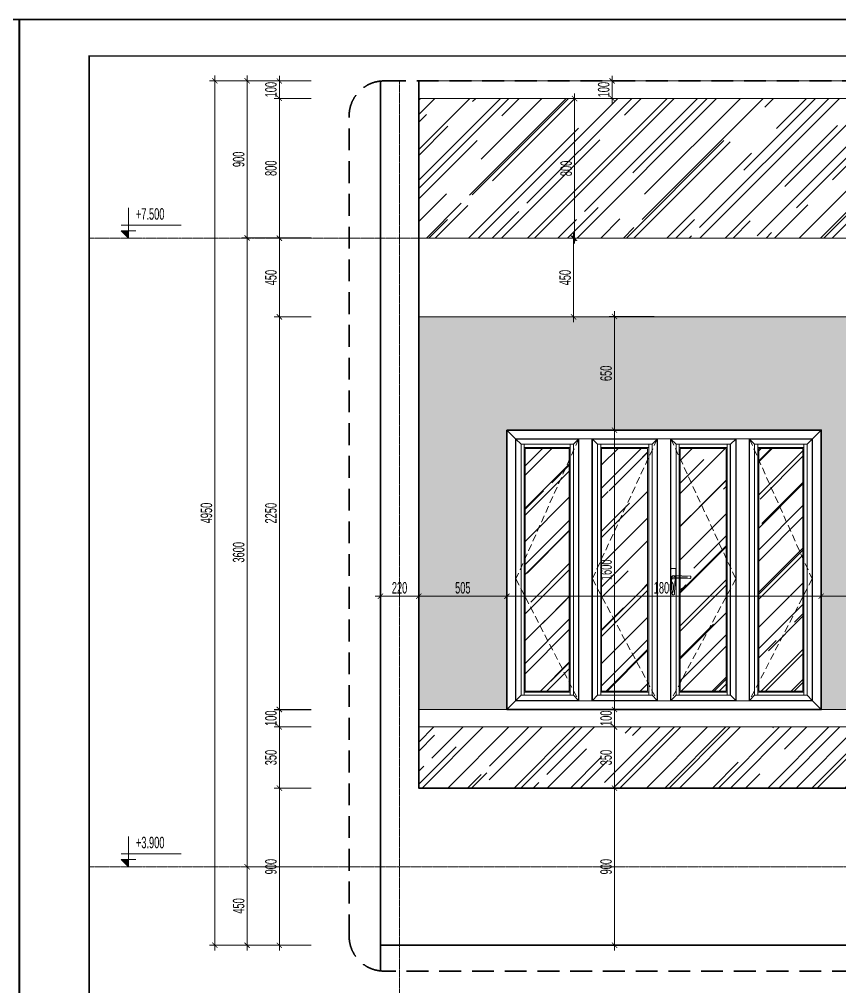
# Model space of a CAD drawing. Header units: millimetres. Extents: x 1336014 to 2939047, y -333549 to -60566.
# Drawn here: x 1381666 to 1386365, y -176510 to -170971 of the extents above; entities that cross this region are included whole.
import ezdxf
from ezdxf.enums import TextEntityAlignment as Align

# ---------------------------------------------------------------- set-up
doc = ezdxf.new("R2010")
doc.units = ezdxf.units.MM
doc.header["$MEASUREMENT"] = 0
for name, pattern in [('$1$HIDDEN', [0.375, 0.25, -0.125]), ('CENTER2', [1.125, 0.75, -0.125, 0.125, -0.125]), ('DASHED', [0.75, 0.5, -0.25])]:
    doc.linetypes.add(name, pattern=pattern)
for name, color, linetype, lineweight in [('01.Cut', 255, 'Continuous', 35), ('02.Thay', 145, 'Continuous', 15), ('03.Manh', 251, 'Continuous', 13), ('05.Text', 253, 'Continuous', 18), ('08.Dim', 156, 'Continuous', 15), ('10.truc', 250, 'CENTER2', 20), ('11.Khung bo', 32, 'Continuous', 50), ('12.Khung', 36, 'Continuous', 25), ('CA.thay 145', 145, 'Continuous', 18), ('DIM', 252, 'Continuous', 20)]:
    doc.layers.add(name, color=color, linetype=linetype, lineweight=lineweight)
doc.layers.add('text', color=7, linetype='Continuous')
doc.layers.add('Tpl_Bound', color=1, linetype='Continuous', plot=False)
doc.styles.add('TT5_Text Dim', font='hoatbif.shx', dxfattribs={"width": 0.6})
doc.dimstyles.new('TT5_Dim 1-30', dxfattribs={"dimscale": 30, "dimtxt": 2.2, "dimasz": 1, "dimexe": 1, "dimexo": 0, "dimgap": 0.5, "dimtad": 1, "dimdec": 0, "dimzin": 0, "dimdsep": 46, "dimtxsty": 'TT5_Text Dim', "dimblk": 'ARCHTICK', "dimcen": 0, "dimdle": 1, "dimclrd": 256, "dimclre": 256, "dimclrt": 1, "dimadec": 0, "dimazin": 0, "dimtfac": 0.015, "dimtdec": 0, "dimtix": 1, "dimtmove": 2, "dimatfit": 3, "dimfxl": 1, "dimtolj": 1, "dimtzin": 0, "dimlwd": -1, "dimlwe": -1, "dimarcsym": 1})
pattern_1 = [(45, (434558.44, -194518.63), (169.705627, 452.54834), [3000, -400, 1000, -200]), (45, (434675.82, -194259.83), (-329.51176, 46.66905), [600, -66, 1200, -150]), (45, (434508.94, -194327.71), (640.638744, 830.143361), [1600, -280, 800, -200])]
pattern_2 = [(45, (62139.74, 3114.91), (169.705627, 452.54834), [3000, -400, 1000, -200]), (45, (62257.12, 3373.72), (-329.51176, 46.66905), [600, -66, 1200, -150]), (45, (62090.24, 3305.83), (640.638744, 830.143361), [1600, -280, 800, -200])]

# ---------------------------------------------------------------- blocks, each defined once
blk = doc.blocks.new('100')
at = {"layer": '11.Khung bo', "const_width": 26.7}
blk.add_lwpolyline([(1860913, -945240), (1860913, -916940), (1896063, -916940), (1896063, -945240)], close=True, dxfattribs=at)
blk.add_lwpolyline([(1860913, -945240), (1860913, -916940), (1896063, -916940), (1896063, -945240)], close=True, dxfattribs=at)
blk.add_lwpolyline([(1860913, -945240), (1860913, -916940), (1896063, -916940), (1896063, -945240)], close=True, dxfattribs=at)
at = {"layer": '12.Khung'}
blk.add_lwpolyline([(1901579, -945940), (1901579, -916240), (1859580, -916240), (1859580, -945940)], close=True, dxfattribs=at)
blk.add_lwpolyline([(1901579, -945940), (1901579, -916240), (1859580, -916240), (1859580, -945940)], close=True, dxfattribs=at)
blk.add_lwpolyline([(1901579, -945940), (1901579, -916240), (1859580, -916240), (1859580, -945940)], close=True, dxfattribs=at)
blk = doc.blocks.new('Khóa cửa sổ hệ 55')
at = {"color": 252}
for p, q in [((-10, -50), (-6.7, -147.1)), ((10, -50), (6.7, -147.1)), ((70.9, -92.6), (65.1, -98.6)), ((70.9, -92.6), (67.8, -100.3)), ((-3.7, -150), (3.7, -150)), ((42.6, -120.9), (48.6, -115.1)), ((42.6, -120.9), (50.3, -117.8))]:
    blk.add_line(p, q, dxfattribs=at)
for p, q in [((0, -40), (97.1, -43.3)), ((100, -53.7), (100, -46.3)), ((0, -60), (97.1, -56.7))]:
    blk.add_line(p, q)
blk.add_lwpolyline([(-8.3, -100), (-10.5, -100, -0.414214), (-13.5, -97), (-13.5, -3, -0.414214), (-10.5, 0), (10.5, 0, -0.414214), (13.5, -3), (13.5, -97, -0.414214), (10.5, -100), (8.3, -100)], format="xyb")
for centre, radius, start, end in [((0, -50), 10, 356.1293, 183.8707), ((0, -50), 82.7, 301.0084, 328.9916), ((-3.7, -147), 3, 181.9354, 270), ((3.7, -147), 3, 270, 358.0646)]:
    blk.add_arc(centre, radius, start, end, dxfattribs=at)
for centre, radius, start, end in [((0, -50), 10, 86.1293, 273.8707), ((97, -46.3), 3, 0, 88.0646), ((97, -53.7), 3, 271.9354, 0)]:
    blk.add_arc(centre, radius, start, end)
blk = doc.blocks.new('e23423')
at = {"layer": '03.Manh', "ltscale": 0.1}
h = blk.add_hatch(dxfattribs=at)
h.set_pattern_fill('AR-RROOF', color=256, scale=200, angle=45)
h.set_pattern_definition(pattern_2)
h.paths.add_polyline_path([(957135, 20340.2), (957387.6, 20340.2), (957387.6, 18950.2), (957135, 18950.2)])
h = blk.add_hatch(dxfattribs=at)
h.set_pattern_fill('AR-RROOF', color=256, scale=200, angle=45)
h.set_pattern_definition(pattern_2)
h.paths.add_polyline_path([(957572.6, 20340.2), (957836, 20340.2), (957836, 18950.2), (957572.6, 18950.2)])
h = blk.add_hatch(dxfattribs=at)
h.set_pattern_fill('AR-RROOF', color=256, scale=200, angle=45)
h.set_pattern_definition([(45, (61995.23, 3114.91), (169.705627, 452.54834), [3000, -400, 1000, -200]), (45, (62112.6, 3373.72), (-329.51176, 46.66905), [600, -66, 1200, -150]), (45, (61945.73, 3305.83), (640.638744, 830.143361), [1600, -280, 800, -200])])
h.paths.add_polyline_path([(958022.7, 20340.2), (958286.1, 20340.2), (958286.1, 18950.2), (958022.7, 18950.2)])
h = blk.add_hatch(dxfattribs=at)
h.set_pattern_fill('AR-RROOF', color=256, scale=200, angle=45)
h.set_pattern_definition([(45, (61695.41, 3114.91), (169.705627, 452.54834), [3000, -400, 1000, -200]), (45, (61812.8, 3373.72), (-329.51176, 46.66905), [600, -66, 1200, -150]), (45, (61645.91, 3305.83), (640.638744, 830.143361), [1600, -280, 800, -200])])
h.paths.add_polyline_path([(958472.8, 20340.2), (958725.4, 20340.2), (958725.4, 18950.2), (958472.8, 18950.2)])
at = {"layer": '03.Manh'}
for p, q in [((957442.6, 18895.2), (957442.6, 20395.2)), ((957517.6, 18895.2), (957517.6, 20395.2)), ((957892.7, 18895.2), (957892.7, 20395.2)), ((957967.7, 18895.2), (957967.7, 20395.2)), ((958342.8, 18895.2), (958342.8, 20395.2)), ((958417.8, 18895.2), (958417.8, 20395.2)), ((957969.9, 19602.7), (958065.6, 19602.7))]:
    blk.add_line(p, q, dxfattribs=at)
for points in [[(957030, 20445.2), (958830.4, 20445.2), (958830.4, 18845.2), (957030, 18845.2)], [(957030, 20445.2), (957080, 20395.2), (957080, 18895.2), (957030, 18845.2)], [(957030, 20445.2), (958830.4, 20445.2), (958780.4, 20395.2), (957080, 20395.2)], [(958830.4, 20445.2), (958780.4, 20395.2), (958780.4, 18895.2), (958830.4, 18845.2)], [(957082.2, 20393), (957111.2, 20364), (957111.2, 18926.4), (957082.2, 18897.4)], [(957082.2, 20393), (957440.4, 20393), (957411.4, 20364), (957111.2, 20364)], [(957411.4, 20364), (957440.4, 20393), (957440.4, 18897.4), (957411.4, 18926.4)], [(957519.8, 20393), (957548.8, 20364), (957548.8, 18926.4), (957519.8, 18897.4)], [(957519.8, 20393), (957890.5, 20393), (957861.5, 20364), (957548.8, 20364)], [(957861.5, 20364), (957890.5, 20393), (957890.5, 18897.4), (957861.5, 18926.4)], [(957969.9, 20393), (957998.9, 20364), (957998.9, 18926.4), (957969.9, 18897.4)], [(957969.9, 20393), (958340.6, 20393), (958311.6, 20364), (957998.9, 20364)], [(958311.6, 20364), (958340.6, 20393), (958340.6, 18897.4), (958311.6, 18926.4)], [(958420, 20393), (958449, 20364), (958449, 18926.4), (958420, 18897.4)], [(958420, 20393), (958778.2, 20393), (958749.2, 20364), (958449, 20364)], [(958749.2, 18926.4), (958778.2, 18897.4), (958778.2, 20393), (958749.2, 20364)], [(957111.2, 20364), (957130, 20364), (957130, 18926.4), (957111.2, 18926.4)], [(957392.6, 20364), (957130, 20364), (957130, 20345.2), (957392.6, 20345.2)], [(957135, 20340.2), (957387.6, 20340.2), (957387.6, 18950.2), (957135, 18950.2)], [(957392.6, 18926.4), (957411.4, 18926.4), (957411.4, 20364), (957392.6, 20364)], [(957548.8, 20364), (957567.6, 20364), (957567.6, 18926.4), (957548.8, 18926.4)], [(957842.7, 20364), (957567.6, 20364), (957567.6, 20345.2), (957842.7, 20345.2)], [(957572.6, 20340.2), (957836, 20340.2), (957836, 18950.2), (957572.6, 18950.2)], [(957842.7, 18926.4), (957861.5, 18926.4), (957861.5, 20364), (957842.7, 20364)], [(957998.9, 20364), (958017.7, 20364), (958017.7, 18926.4), (957998.9, 18926.4)], [(958291.1, 20364), (958017.7, 20364), (958017.7, 20345.2), (958291.1, 20345.2)], [(958022.7, 20340.2), (958286.1, 20340.2), (958286.1, 18950.2), (958022.7, 18950.2)], [(958291.1, 18926.4), (958309.9, 18926.4), (958309.9, 20364), (958291.1, 20364)], [(958449, 20364), (958467.8, 20364), (958467.8, 18926.4), (958449, 18926.4)], [(958730.4, 20364), (958467.8, 20364), (958467.8, 20345.2), (958730.4, 20345.2)], [(958472.8, 20340.2), (958725.4, 20340.2), (958725.4, 18950.2), (958472.8, 18950.2)], [(958730.4, 18926.4), (958749.2, 18926.4), (958749.2, 20364), (958730.4, 20364)], [(957130, 18945.2), (957392.6, 18945.2), (957392.6, 18926.4), (957130, 18926.4)], [(957567.6, 18945.2), (957842.7, 18945.2), (957842.7, 18926.4), (957567.6, 18926.4)], [(958017.7, 18945.2), (958291.1, 18945.2), (958291.1, 18926.4), (958017.7, 18926.4)], [(958467.8, 18945.2), (958730.4, 18945.2), (958730.4, 18926.4), (958467.8, 18926.4)], [(958830.4, 18845.2), (957030, 18845.2), (957080, 18895.2), (958780.4, 18895.2)], [(957111.2, 18926.4), (957411.4, 18926.4), (957440.4, 18897.4), (957082.2, 18897.4)], [(957548.8, 18926.4), (957861.5, 18926.4), (957890.5, 18897.4), (957519.8, 18897.4)], [(957998.9, 18926.4), (958311.6, 18926.4), (958340.6, 18897.4), (957969.9, 18897.4)], [(958449, 18926.4), (958749.2, 18926.4), (958778.2, 18897.4), (958420, 18897.4)]]:
    blk.add_lwpolyline(points, close=True, dxfattribs=at)
at = {"layer": '03.Manh', "linetype": 'DASHED', "ltscale": 80}
for points in [[(957440.4, 20393), (957082.2, 19593.1), (957440.4, 18897.4)], [(957890.5, 20393), (957519.8, 19593.1), (957892.7, 18895.2)], [(957969.9, 20395.2), (958340.6, 19593.1), (957967.7, 18895.2)], [(958420, 20393), (958778.2, 19593.1), (958420, 18897.4)]]:
    blk.add_lwpolyline(points, dxfattribs=at)
at = {"layer": '03.Manh'}
blk.add_blockref('Khóa cửa sổ hệ 55', (957983.6, 19652.7), dxfattribs=at)
blk = doc.blocks.new('A$C4E7C6F34')
at = {"layer": 'DIM'}
blk.add_hatch(color=256, dxfattribs=at).paths.add_polyline_path([(-38, 0), (-38, 138), (-178, 138)])
for p, q in [((-38, 576), (-38, 0)), ((964, 248), (-178, 248)), ((-178, 138), (101, 138)), ((-178, 138), (-38, 0)), ((-178, 0), (101, 0))]:
    blk.add_line(p, q, dxfattribs=at)
at = {"layer": 'text', "style": 'TT5_Text Dim', "flags": 8}
blk.add_attdef('%%P0.000', text='', height=220, dxfattribs=at).set_placement((102, 461), align=Align.MIDDLE_LEFT)
blk = doc.blocks.new('_ARCHTICK')
at = {"const_width": 0.15}
blk.add_lwpolyline([(-0.5, -0.5), (0.5, 0.5)], dxfattribs=at)
blk = doc.blocks.new('*D87')
at = {"layer": '08.Dim', "transparency": 16777216}
for p, q in [((1383337.6, -171323.7), (1383125.3, -171323.7)), ((1383155.3, -171323.7), (1383155.3, -171293.7)), ((1383155.3, -171323.7), (1383155.3, -171423.7)), ((1383337.6, -171423.7), (1383125.3, -171423.7)), ((1383155.3, -171423.7), (1383155.3, -171453.7))]:
    blk.add_line(p, q, dxfattribs=at)
at = {"layer": 'Defpoints', "color": 0, "transparency": 16777216}
for p in [(1383337.6, -171323.7), (1383155.3, -171423.7), (1383337.6, -171423.7)]:
    blk.add_point(p, dxfattribs=at)
at = {"layer": '08.Dim', "transparency": 16777216, "xscale": 30, "yscale": 30, "zscale": 30}
for p, rotation in [((1383155.3, -171323.7), 270), ((1383155.3, -171423.7), 90)]:
    blk.add_blockref('_ARCHTICK', p, dxfattribs=dict(at, rotation=rotation))
at = {"layer": '08.Dim', "color": 1, "transparency": 16777216, "insert": (1383107.3, -171373.7), "char_height": 66, "attachment_point": 5, "rotation": 90, "style": 'TT5_Text Dim'}
blk.add_mtext('\\A1;100', dxfattribs=at)
blk = doc.blocks.new('*D88')
at = {"layer": '08.Dim', "transparency": 16777216}
for p, q in [((1383337.6, -171423.7), (1383125.3, -171423.7)), ((1383155.3, -171393.7), (1383155.3, -172253.7)), ((1383337.6, -172223.7), (1383125.3, -172223.7))]:
    blk.add_line(p, q, dxfattribs=at)
at = {"layer": 'Defpoints', "color": 0, "transparency": 16777216}
for p in [(1383337.6, -171423.7), (1383155.3, -172223.7), (1383337.6, -172223.7)]:
    blk.add_point(p, dxfattribs=at)
at = {"layer": '08.Dim', "transparency": 16777216, "xscale": 30, "yscale": 30, "zscale": 30}
for p, rotation in [((1383155.3, -171423.7), 90), ((1383155.3, -172223.7), 270)]:
    blk.add_blockref('_ARCHTICK', p, dxfattribs=dict(at, rotation=rotation))
at = {"layer": '08.Dim', "color": 1, "transparency": 16777216, "insert": (1383107.3, -171823.7), "char_height": 66, "attachment_point": 5, "rotation": 90, "style": 'TT5_Text Dim'}
blk.add_mtext('\\A1;800', dxfattribs=at)
blk = doc.blocks.new('*D89')
at = {"layer": '08.Dim', "transparency": 16777216}
for p, q in [((1383155.3, -172194.7), (1383155.3, -172704.9)), ((1383337.6, -172224.7), (1383125.3, -172224.7)), ((1383337.6, -172674.9), (1383125.3, -172674.9))]:
    blk.add_line(p, q, dxfattribs=at)
at = {"layer": 'Defpoints', "color": 0, "transparency": 16777216}
for p in [(1383337.6, -172224.7), (1383155.3, -172674.9), (1383337.6, -172674.9)]:
    blk.add_point(p, dxfattribs=at)
at = {"layer": '08.Dim', "transparency": 16777216, "xscale": 30, "yscale": 30, "zscale": 30}
for p, rotation in [((1383155.3, -172224.7), 90), ((1383155.3, -172674.9), 270)]:
    blk.add_blockref('_ARCHTICK', p, dxfattribs=dict(at, rotation=rotation))
at = {"layer": '08.Dim', "color": 1, "transparency": 16777216, "insert": (1383107.3, -172449.8), "char_height": 66, "attachment_point": 5, "rotation": 90, "style": 'TT5_Text Dim'}
blk.add_mtext('\\A1;450', dxfattribs=at)
blk = doc.blocks.new('*D90')
at = {"layer": '08.Dim', "transparency": 16777216}
for p, q in [((1383155.3, -172643.9), (1383155.3, -174954.1)), ((1383337.6, -172673.9), (1383125.3, -172673.9)), ((1383337.6, -174924.1), (1383125.3, -174924.1))]:
    blk.add_line(p, q, dxfattribs=at)
at = {"layer": 'Defpoints', "color": 0, "transparency": 16777216}
for p in [(1383337.6, -172673.9), (1383155.3, -174924.1), (1383337.6, -174924.1)]:
    blk.add_point(p, dxfattribs=at)
at = {"layer": '08.Dim', "transparency": 16777216, "xscale": 30, "yscale": 30, "zscale": 30}
for p, rotation in [((1383155.3, -172673.9), 90), ((1383155.3, -174924.1), 270)]:
    blk.add_blockref('_ARCHTICK', p, dxfattribs=dict(at, rotation=rotation))
at = {"layer": '08.Dim', "color": 1, "transparency": 16777216, "insert": (1383107.3, -173799), "char_height": 66, "attachment_point": 5, "rotation": 90, "style": 'TT5_Text Dim'}
blk.add_mtext('\\A1;2250', dxfattribs=at)
blk = doc.blocks.new('*D91')
at = {"layer": '08.Dim', "transparency": 16777216}
for p, q in [((1383337.6, -174923.1), (1383125.3, -174923.1)), ((1383155.3, -174923.1), (1383155.3, -174893.1)), ((1383155.3, -174923.1), (1383155.3, -175023.1)), ((1383337.6, -175023.1), (1383125.3, -175023.1)), ((1383155.3, -175023.1), (1383155.3, -175053.1))]:
    blk.add_line(p, q, dxfattribs=at)
at = {"layer": 'Defpoints', "color": 0, "transparency": 16777216}
for p in [(1383337.6, -174923.1), (1383155.3, -175023.1), (1383337.6, -175023.1)]:
    blk.add_point(p, dxfattribs=at)
at = {"layer": '08.Dim', "transparency": 16777216, "xscale": 30, "yscale": 30, "zscale": 30}
for p, rotation in [((1383155.3, -174923.1), 270), ((1383155.3, -175023.1), 90)]:
    blk.add_blockref('_ARCHTICK', p, dxfattribs=dict(at, rotation=rotation))
at = {"layer": '08.Dim', "color": 1, "transparency": 16777216, "insert": (1383107.3, -174973.1), "char_height": 66, "attachment_point": 5, "rotation": 90, "style": 'TT5_Text Dim'}
blk.add_mtext('\\A1;100', dxfattribs=at)
blk = doc.blocks.new('*D92')
at = {"layer": '08.Dim', "transparency": 16777216}
for p, q in [((1383337.6, -175023.1), (1383125.3, -175023.1)), ((1383155.3, -174993.1), (1383155.3, -175403)), ((1383337.6, -175373), (1383125.3, -175373))]:
    blk.add_line(p, q, dxfattribs=at)
at = {"layer": 'Defpoints', "color": 0, "transparency": 16777216}
for p in [(1383337.6, -175023.1), (1383155.3, -175373), (1383337.6, -175373)]:
    blk.add_point(p, dxfattribs=at)
at = {"layer": '08.Dim', "transparency": 16777216, "xscale": 30, "yscale": 30, "zscale": 30}
for p, rotation in [((1383155.3, -175023.1), 90), ((1383155.3, -175373), 270)]:
    blk.add_blockref('_ARCHTICK', p, dxfattribs=dict(at, rotation=rotation))
at = {"layer": '08.Dim', "color": 1, "transparency": 16777216, "insert": (1383107.3, -175198.1), "char_height": 66, "attachment_point": 5, "rotation": 90, "style": 'TT5_Text Dim'}
blk.add_mtext('\\A1;350', dxfattribs=at)
blk = doc.blocks.new('*D93')
at = {"layer": '08.Dim', "transparency": 16777216}
for p, q in [((1383155.3, -175343), (1383155.3, -176303.1)), ((1383337.6, -175373), (1383125.3, -175373)), ((1383337.6, -176273.1), (1383125.3, -176273.1))]:
    blk.add_line(p, q, dxfattribs=at)
at = {"layer": 'Defpoints', "color": 0, "transparency": 16777216}
for p in [(1383337.6, -175373), (1383155.3, -176273.1), (1383337.6, -176273.1)]:
    blk.add_point(p, dxfattribs=at)
at = {"layer": '08.Dim', "transparency": 16777216, "xscale": 30, "yscale": 30, "zscale": 30}
for p, rotation in [((1383155.3, -175373), 90), ((1383155.3, -176273.1), 270)]:
    blk.add_blockref('_ARCHTICK', p, dxfattribs=dict(at, rotation=rotation))
at = {"layer": '08.Dim', "color": 1, "transparency": 16777216, "insert": (1383107.3, -175823.1), "char_height": 66, "attachment_point": 5, "rotation": 90, "style": 'TT5_Text Dim'}
blk.add_mtext('\\A1;900', dxfattribs=at)
blk = doc.blocks.new('*D94')
at = {"layer": '08.Dim', "transparency": 16777216}
for p, q in [((1382970.5, -172192.7), (1382970.5, -175853.1)), ((1383337.6, -172222.7), (1382940.5, -172222.7)), ((1383337.6, -175823.1), (1382940.5, -175823.1))]:
    blk.add_line(p, q, dxfattribs=at)
at = {"layer": 'Defpoints', "color": 0, "transparency": 16777216}
for p in [(1383337.6, -172222.7), (1382970.5, -175823.1), (1383337.6, -175823.1)]:
    blk.add_point(p, dxfattribs=at)
at = {"layer": '08.Dim', "transparency": 16777216, "xscale": 30, "yscale": 30, "zscale": 30}
for p, rotation in [((1382970.5, -172222.7), 90), ((1382970.5, -175823.1), 270)]:
    blk.add_blockref('_ARCHTICK', p, dxfattribs=dict(at, rotation=rotation))
at = {"layer": '08.Dim', "color": 1, "transparency": 16777216, "insert": (1382922.5, -174022.9), "char_height": 66, "attachment_point": 5, "rotation": 90, "style": 'TT5_Text Dim'}
blk.add_mtext('\\A1;3600', dxfattribs=at)
blk = doc.blocks.new('*D95')
at = {"layer": '08.Dim', "transparency": 16777216}
for p, q in [((1383337.6, -171322.7), (1382755.7, -171322.7)), ((1382785.7, -171292.7), (1382785.7, -176303.1)), ((1383337.6, -176273.1), (1382755.7, -176273.1))]:
    blk.add_line(p, q, dxfattribs=at)
at = {"layer": 'Defpoints', "color": 0, "transparency": 16777216}
for p in [(1383337.6, -171322.7), (1382785.7, -176273.1), (1383337.6, -176273.1)]:
    blk.add_point(p, dxfattribs=at)
at = {"layer": '08.Dim', "transparency": 16777216, "xscale": 30, "yscale": 30, "zscale": 30}
for p, rotation in [((1382785.7, -171322.7), 90), ((1382785.7, -176273.1), 270)]:
    blk.add_blockref('_ARCHTICK', p, dxfattribs=dict(at, rotation=rotation))
at = {"layer": '08.Dim', "color": 1, "transparency": 16777216, "insert": (1382737.7, -173797.9), "char_height": 66, "attachment_point": 5, "rotation": 90, "style": 'TT5_Text Dim'}
blk.add_mtext('\\A1;4950', dxfattribs=at)
blk = doc.blocks.new('*D96')
at = {"layer": '08.Dim', "transparency": 16777216}
for p, q in [((1382970.5, -175793.1), (1382970.5, -176303.1)), ((1383337.6, -175823.1), (1382940.5, -175823.1)), ((1383337.6, -176273.1), (1382940.5, -176273.1))]:
    blk.add_line(p, q, dxfattribs=at)
at = {"layer": 'Defpoints', "color": 0, "transparency": 16777216}
for p in [(1383337.6, -175823.1), (1382970.5, -176273.1), (1383337.6, -176273.1)]:
    blk.add_point(p, dxfattribs=at)
at = {"layer": '08.Dim', "transparency": 16777216, "xscale": 30, "yscale": 30, "zscale": 30}
for p, rotation in [((1382970.5, -175823.1), 90), ((1382970.5, -176273.1), 270)]:
    blk.add_blockref('_ARCHTICK', p, dxfattribs=dict(at, rotation=rotation))
at = {"layer": '08.Dim', "color": 1, "transparency": 16777216, "insert": (1382922.5, -176048.1), "char_height": 66, "attachment_point": 5, "rotation": 90, "style": 'TT5_Text Dim'}
blk.add_mtext('\\A1;450', dxfattribs=at)
blk = doc.blocks.new('*D97')
at = {"layer": '08.Dim', "transparency": 16777216}
for p, q in [((1383337.6, -171322.7), (1382940.5, -171322.7)), ((1382970.5, -172252.7), (1382970.5, -171292.7)), ((1383337.6, -172222.7), (1382940.5, -172222.7))]:
    blk.add_line(p, q, dxfattribs=at)
at = {"layer": 'Defpoints', "color": 0, "transparency": 16777216}
for p in [(1382970.5, -171322.7), (1383337.6, -171322.7), (1383337.6, -172222.7)]:
    blk.add_point(p, dxfattribs=at)
at = {"layer": '08.Dim', "transparency": 16777216, "xscale": 30, "yscale": 30, "zscale": 30}
for p, rotation in [((1382970.5, -171322.7), 90), ((1382970.5, -172222.7), 270)]:
    blk.add_blockref('_ARCHTICK', p, dxfattribs=dict(at, rotation=rotation))
at = {"layer": '08.Dim', "color": 1, "transparency": 16777216, "insert": (1382922.5, -171772.7), "char_height": 66, "attachment_point": 5, "rotation": 90, "style": 'TT5_Text Dim'}
blk.add_mtext('\\A1;900', dxfattribs=at)
blk = doc.blocks.new('*D98')
at = {"layer": '08.Dim', "transparency": 16777216}
for p, q in [((1383733.8, -174051.4), (1383733.8, -174304.5)), ((1383953.8, -174051.4), (1383953.8, -174304.5)), ((1383703.8, -174274.5), (1383983.8, -174274.5))]:
    blk.add_line(p, q, dxfattribs=at)
at = {"layer": 'Defpoints', "color": 0, "transparency": 16777216}
for p in [(1383733.8, -174051.4), (1383953.8, -174051.4), (1383953.8, -174274.5)]:
    blk.add_point(p, dxfattribs=at)
at = {"layer": '08.Dim', "transparency": 16777216, "xscale": 30, "yscale": 30, "zscale": 30, "rotation": 180}
blk.add_blockref('_ARCHTICK', (1383733.8, -174274.5), dxfattribs=at)
at = {"layer": '08.Dim', "transparency": 16777216, "xscale": 30, "yscale": 30, "zscale": 30}
blk.add_blockref('_ARCHTICK', (1383953.8, -174274.5), dxfattribs=at)
at = {"layer": '08.Dim', "color": 1, "transparency": 16777216, "insert": (1383843.8, -174226.5), "char_height": 66, "attachment_point": 5, "style": 'TT5_Text Dim'}
blk.add_mtext('\\A1;220', dxfattribs=at)
blk = doc.blocks.new('*D99')
at = {"layer": '08.Dim', "transparency": 16777216}
for p, q in [((1383953.8, -174051.4), (1383953.8, -174304.5)), ((1384458.7, -174051.4), (1384458.7, -174304.5)), ((1383923.8, -174274.5), (1384488.7, -174274.5))]:
    blk.add_line(p, q, dxfattribs=at)
at = {"layer": 'Defpoints', "color": 0, "transparency": 16777216}
for p in [(1383953.8, -174051.4), (1384458.7, -174051.4), (1384458.7, -174274.5)]:
    blk.add_point(p, dxfattribs=at)
at = {"layer": '08.Dim', "transparency": 16777216, "xscale": 30, "yscale": 30, "zscale": 30, "rotation": 180}
blk.add_blockref('_ARCHTICK', (1383953.8, -174274.5), dxfattribs=at)
at = {"layer": '08.Dim', "transparency": 16777216, "xscale": 30, "yscale": 30, "zscale": 30}
blk.add_blockref('_ARCHTICK', (1384458.7, -174274.5), dxfattribs=at)
at = {"layer": '08.Dim', "color": 1, "transparency": 16777216, "insert": (1384206.2, -174226.5), "char_height": 66, "attachment_point": 5, "style": 'TT5_Text Dim'}
blk.add_mtext('\\A1;505', dxfattribs=at)
blk = doc.blocks.new('*D100')
at = {"layer": '08.Dim', "transparency": 16777216}
for p, q in [((1384458.7, -174051.4), (1384458.7, -174304.5)), ((1386259, -174051.4), (1386259, -174304.5)), ((1384428.7, -174274.5), (1386289, -174274.5))]:
    blk.add_line(p, q, dxfattribs=at)
at = {"layer": 'Defpoints', "color": 0, "transparency": 16777216}
for p in [(1384458.7, -174051.4), (1386259, -174051.4), (1386259, -174274.5)]:
    blk.add_point(p, dxfattribs=at)
at = {"layer": '08.Dim', "transparency": 16777216, "xscale": 30, "yscale": 30, "zscale": 30, "rotation": 180}
blk.add_blockref('_ARCHTICK', (1384458.7, -174274.5), dxfattribs=at)
at = {"layer": '08.Dim', "transparency": 16777216, "xscale": 30, "yscale": 30, "zscale": 30}
blk.add_blockref('_ARCHTICK', (1386259, -174274.5), dxfattribs=at)
at = {"layer": '08.Dim', "color": 1, "transparency": 16777216, "insert": (1385358.8, -174226.5), "char_height": 66, "attachment_point": 5, "style": 'TT5_Text Dim'}
blk.add_mtext('\\A1;1800', dxfattribs=at)
blk = doc.blocks.new('*D101')
at = {"layer": '08.Dim', "transparency": 16777216}
for p, q in [((1386259, -174051.4), (1386259, -174304.5)), ((1386763.8, -174051.4), (1386763.8, -174304.5)), ((1386229, -174274.5), (1386793.8, -174274.5))]:
    blk.add_line(p, q, dxfattribs=at)
at = {"layer": 'Defpoints', "color": 0, "transparency": 16777216}
for p in [(1386259, -174051.4), (1386763.8, -174051.4), (1386763.8, -174274.5)]:
    blk.add_point(p, dxfattribs=at)
at = {"layer": '08.Dim', "transparency": 16777216, "xscale": 30, "yscale": 30, "zscale": 30, "rotation": 180}
blk.add_blockref('_ARCHTICK', (1386259, -174274.5), dxfattribs=at)
at = {"layer": '08.Dim', "transparency": 16777216, "xscale": 30, "yscale": 30, "zscale": 30}
blk.add_blockref('_ARCHTICK', (1386763.8, -174274.5), dxfattribs=at)
at = {"layer": '08.Dim', "color": 1, "transparency": 16777216, "insert": (1386511.4, -174226.5), "char_height": 66, "attachment_point": 5, "style": 'TT5_Text Dim'}
blk.add_mtext('\\A1;505', dxfattribs=at)
blk = doc.blocks.new('*D104')
at = {"layer": '08.Dim', "transparency": 16777216}
for p, q in [((1385075.1, -176303.1), (1385075.1, -175343)), ((1385297.1, -175373), (1385045.1, -175373)), ((1385297.1, -176273.1), (1385045.1, -176273.1))]:
    blk.add_line(p, q, dxfattribs=at)
at = {"layer": 'Defpoints', "color": 0, "transparency": 16777216}
for p in [(1385075.1, -175373), (1385297.1, -175373), (1385297.1, -176273.1)]:
    blk.add_point(p, dxfattribs=at)
at = {"layer": '08.Dim', "transparency": 16777216, "xscale": 30, "yscale": 30, "zscale": 30}
for p, rotation in [((1385075.1, -175373), 90), ((1385075.1, -176273.1), 270)]:
    blk.add_blockref('_ARCHTICK', p, dxfattribs=dict(at, rotation=rotation))
at = {"layer": '08.Dim', "color": 1, "transparency": 16777216, "insert": (1385027.1, -175823.1), "char_height": 66, "attachment_point": 5, "rotation": 90, "style": 'TT5_Text Dim'}
blk.add_mtext('\\A1;900', dxfattribs=at)
blk = doc.blocks.new('*D105')
at = {"layer": '08.Dim', "transparency": 16777216}
for p, q in [((1385248.6, -175023.1), (1385045.1, -175023.1)), ((1385075.1, -175403), (1385075.1, -174993.1)), ((1385297.1, -175373), (1385045.1, -175373))]:
    blk.add_line(p, q, dxfattribs=at)
at = {"layer": 'Defpoints', "color": 0, "transparency": 16777216}
for p in [(1385075.1, -175023.1), (1385248.6, -175023.1), (1385297.1, -175373)]:
    blk.add_point(p, dxfattribs=at)
at = {"layer": '08.Dim', "transparency": 16777216, "xscale": 30, "yscale": 30, "zscale": 30}
for p, rotation in [((1385075.1, -175023.1), 90), ((1385075.1, -175373), 270)]:
    blk.add_blockref('_ARCHTICK', p, dxfattribs=dict(at, rotation=rotation))
at = {"layer": '08.Dim', "color": 1, "transparency": 16777216, "insert": (1385027.1, -175198.1), "char_height": 66, "attachment_point": 5, "rotation": 90, "style": 'TT5_Text Dim'}
blk.add_mtext('\\A1;350', dxfattribs=at)
blk = doc.blocks.new('*D106')
at = {"layer": '08.Dim', "transparency": 16777216}
for p, q in [((1385248.1, -174923.1), (1385045.1, -174923.1)), ((1385075.1, -174923.1), (1385075.1, -174893.1)), ((1385075.1, -175023.1), (1385075.1, -174923.1)), ((1385248.6, -175023.1), (1385045.1, -175023.1)), ((1385075.1, -175023.1), (1385075.1, -175053.1))]:
    blk.add_line(p, q, dxfattribs=at)
at = {"layer": 'Defpoints', "color": 0, "transparency": 16777216}
for p in [(1385075.1, -174923.1), (1385248.1, -174923.1), (1385248.6, -175023.1)]:
    blk.add_point(p, dxfattribs=at)
at = {"layer": '08.Dim', "transparency": 16777216, "xscale": 30, "yscale": 30, "zscale": 30}
for p, rotation in [((1385075.1, -174923.1), 270), ((1385075.1, -175023.1), 90)]:
    blk.add_blockref('_ARCHTICK', p, dxfattribs=dict(at, rotation=rotation))
at = {"layer": '08.Dim', "color": 1, "transparency": 16777216, "insert": (1385027.1, -174973.1), "char_height": 66, "attachment_point": 5, "rotation": 90, "style": 'TT5_Text Dim'}
blk.add_mtext('\\A1;100', dxfattribs=at)
blk = doc.blocks.new('*D107')
at = {"layer": '08.Dim', "transparency": 16777216}
for p, q in [((1385075.1, -174953.1), (1385075.1, -173293.1)), ((1385243.6, -173323.1), (1385045.1, -173323.1)), ((1385248.1, -174923.1), (1385045.1, -174923.1))]:
    blk.add_line(p, q, dxfattribs=at)
at = {"layer": 'Defpoints', "color": 0, "transparency": 16777216}
for p in [(1385075.1, -173323.1), (1385243.6, -173323.1), (1385248.1, -174923.1)]:
    blk.add_point(p, dxfattribs=at)
at = {"layer": '08.Dim', "transparency": 16777216, "xscale": 30, "yscale": 30, "zscale": 30}
for p, rotation in [((1385075.1, -173323.1), 90), ((1385075.1, -174923.1), 270)]:
    blk.add_blockref('_ARCHTICK', p, dxfattribs=dict(at, rotation=rotation))
at = {"layer": '08.Dim', "color": 1, "transparency": 16777216, "insert": (1385027.1, -174123.1), "char_height": 66, "attachment_point": 5, "rotation": 90, "style": 'TT5_Text Dim'}
blk.add_mtext('\\A1;1600', dxfattribs=at)
blk = doc.blocks.new('*D108')
at = {"layer": '08.Dim', "transparency": 16777216}
for p, q in [((1385075.1, -173353.1), (1385075.1, -172642.9)), ((1385303.1, -172672.9), (1385045.1, -172672.9)), ((1385243.6, -173323.1), (1385045.1, -173323.1))]:
    blk.add_line(p, q, dxfattribs=at)
at = {"layer": 'Defpoints', "color": 0, "transparency": 16777216}
for p in [(1385075.1, -172672.9), (1385303.1, -172672.9), (1385243.6, -173323.1)]:
    blk.add_point(p, dxfattribs=at)
at = {"layer": '08.Dim', "transparency": 16777216, "xscale": 30, "yscale": 30, "zscale": 30}
for p, rotation in [((1385075.1, -172672.9), 90), ((1385075.1, -173323.1), 270)]:
    blk.add_blockref('_ARCHTICK', p, dxfattribs=dict(at, rotation=rotation))
at = {"layer": '08.Dim', "color": 1, "transparency": 16777216, "insert": (1385027.1, -172998), "char_height": 66, "attachment_point": 5, "rotation": 90, "style": 'TT5_Text Dim'}
blk.add_mtext('\\A1;650', dxfattribs=at)
blk = doc.blocks.new('*D109')
at = {"layer": '08.Dim', "transparency": 16777216}
for p, q in [((1384840.4, -172704.9), (1384840.4, -172194.9)), ((1385068.4, -172224.9), (1384810.4, -172224.9)), ((1385303.1, -172674.9), (1384810.4, -172674.9))]:
    blk.add_line(p, q, dxfattribs=at)
at = {"layer": 'Defpoints', "color": 0, "transparency": 16777216}
for p in [(1384840.4, -172224.9), (1385068.4, -172224.9), (1385303.1, -172674.9)]:
    blk.add_point(p, dxfattribs=at)
at = {"layer": '08.Dim', "transparency": 16777216, "xscale": 30, "yscale": 30, "zscale": 30}
for p, rotation in [((1384840.4, -172224.9), 90), ((1384840.4, -172674.9), 270)]:
    blk.add_blockref('_ARCHTICK', p, dxfattribs=dict(at, rotation=rotation))
at = {"layer": '08.Dim', "color": 1, "transparency": 16777216, "insert": (1384792.4, -172449.9), "char_height": 66, "attachment_point": 5, "rotation": 90, "style": 'TT5_Text Dim'}
blk.add_mtext('\\A1;450', dxfattribs=at)
blk = doc.blocks.new('*D110')
at = {"layer": '08.Dim', "transparency": 16777216}
for p, q in [((1385297.1, -171424.7), (1384816.4, -171424.7)), ((1384846.4, -172254.9), (1384846.4, -171394.7)), ((1385068.4, -172224.9), (1384816.4, -172224.9))]:
    blk.add_line(p, q, dxfattribs=at)
at = {"layer": 'Defpoints', "color": 0, "transparency": 16777216}
for p in [(1384846.4, -171424.7), (1385297.1, -171424.7), (1385068.4, -172224.9)]:
    blk.add_point(p, dxfattribs=at)
at = {"layer": '08.Dim', "transparency": 16777216, "xscale": 30, "yscale": 30, "zscale": 30}
for p, rotation in [((1384846.4, -171424.7), 90), ((1384846.4, -172224.9), 270)]:
    blk.add_blockref('_ARCHTICK', p, dxfattribs=dict(at, rotation=rotation))
at = {"layer": '08.Dim', "color": 1, "transparency": 16777216, "insert": (1384798.4, -171824.8), "char_height": 66, "attachment_point": 5, "rotation": 90, "style": 'TT5_Text Dim'}
blk.add_mtext('\\A1;800', dxfattribs=at)
blk = doc.blocks.new('*D111')
at = {"layer": '08.Dim', "transparency": 16777216}
for p, q in [((1385283.6, -171323.7), (1385031.6, -171323.7)), ((1385061.6, -171323.7), (1385061.6, -171293.7)), ((1385061.6, -171423.7), (1385061.6, -171323.7)), ((1385297.1, -171423.7), (1385031.6, -171423.7)), ((1385061.6, -171423.7), (1385061.6, -171453.7))]:
    blk.add_line(p, q, dxfattribs=at)
at = {"layer": 'Defpoints', "color": 0, "transparency": 16777216}
for p in [(1385061.6, -171323.7), (1385283.6, -171323.7), (1385297.1, -171423.7)]:
    blk.add_point(p, dxfattribs=at)
at = {"layer": '08.Dim', "transparency": 16777216, "xscale": 30, "yscale": 30, "zscale": 30}
for p, rotation in [((1385061.6, -171323.7), 270), ((1385061.6, -171423.7), 90)]:
    blk.add_blockref('_ARCHTICK', p, dxfattribs=dict(at, rotation=rotation))
at = {"layer": '08.Dim', "color": 1, "transparency": 16777216, "insert": (1385013.6, -171373.7), "char_height": 66, "attachment_point": 5, "rotation": 90, "style": 'TT5_Text Dim'}
blk.add_mtext('\\A1;100', dxfattribs=at)

msp = doc.modelspace()

# ---------------------------------------------------------------- hatches: boundary and pattern name
at = {"layer": '02.Thay', "ltscale": 0.1}
h = msp.add_hatch(dxfattribs=at)
h.set_pattern_fill('AR-RROOF', color=256, scale=200, angle=45)
h.set_pattern_definition(pattern_1)
h.paths.add_polyline_path([(1383953.8, -171423.7), (1387513.8, -171423.7), (1387513.8, -172223.7), (1383953.8, -172223.7)])
h = msp.add_hatch(dxfattribs=at)
h.set_pattern_fill('AR-RROOF', color=256, scale=200, angle=45)
h.set_pattern_definition(pattern_1)
h.paths.add_polyline_path([(1383953.8, -175023.1), (1383953.8, -175373), (1387513.8, -175373), (1387513.8, -175023.1)])
at = {"layer": 'CA.thay 145'}
h = msp.add_hatch(dxfattribs=at)
h.set_pattern_fill('XGACHMOC16', color=256, scale=80)
h.set_pattern_definition([(0, (216434.097, -21497.5), (40, 20), [76, -4]), (0, (216434.097, -21481.5), (40, 20), [76, -4]), (90, (216434.097, -21497.5), (-40, 20), [16, -24]), (90, (216510.097, -21497.5), (-40, 20), [16, -24])])
h.paths.add_polyline_path([(1383953.8, -174923.1), (1384458.7, -174923.1), (1384458.7, -173323.1), (1386259, -173323.1), (1386259, -174923.1), (1386763.8, -174923.1), (1386763.8, -173322.7), (1387513.8, -173322.7), (1387513.8, -172674.9), (1383953.8, -172674.9)])

# ---------------------------------------------------------------- linework, layer by layer
at = {"layer": '01.Cut', "color": 6, "linetype": '$1$HIDDEN', "ltscale": 500}
msp.add_lwpolyline([(1383755.1, -171323.7), (1387759.1, -171323.7, -0.414214), (1387959.1, -171523.7), (1387959.1, -176221, -0.414214), (1387759.1, -176421), (1383755.1, -176421, -0.414214), (1383555.1, -176221), (1383555.1, -171523.7, -0.414214)], format="xyb", close=True, dxfattribs=at)
at = {"layer": '01.Cut'}
for points in [[(1387733.8, -171323.7), (1387733.8, -176273.1), (1383733.8, -176273.1), (1383733.8, -171323.7)], [(1383953.8, -171323.7), (1383953.8, -175373), (1387513.8, -175373), (1387513.8, -171323.7)], [(1383733.8, -176421), (1383733.8, -176273.1), (1383953.8, -176273.1)], [(1383953.8, -176273.1), (1383953.8, -176273.1), (1383733.8, -176273.1)]]:
    msp.add_lwpolyline(points, dxfattribs=at)
msp.add_lwpolyline([(1384458.7, -173323.1), (1386259, -173323.1), (1386259, -174923.1), (1384458.7, -174923.1)], close=True, dxfattribs=at)
at = {"layer": '02.Thay', "ltscale": 200}
for points in [[(1383953.8, -171323.7), (1387513.8, -171323.7)], [(1383953.8, -171423.7), (1387513.8, -171423.7)], [(1383953.8, -174923.1), (1387513.8, -174923.1)], [(1383953.8, -175023.1), (1387513.8, -175023.1)]]:
    msp.add_lwpolyline(points, dxfattribs=at)
at = {"layer": '02.Thay'}
msp.add_lwpolyline([(1383953.8, -171423.7), (1387513.8, -171423.7), (1387513.8, -172223.7), (1383953.8, -172223.7)], close=True, dxfattribs=at)
at = {"layer": '10.truc'}
for p, q in [((1383843.8, -171323.7), (1383843.8, -179670.9)), ((1382065.9, -172224.9), (1392610.8, -172224.9))]:
    msp.add_line(p, q, dxfattribs=at)
for points in [[(1382065.9, -172223.7), (1390372.8, -172223.7)], [(1382065.9, -175823.1), (1390672.7, -175823.1)]]:
    msp.add_lwpolyline(points, dxfattribs=at)
at = {"layer": 'CA.thay 145'}
msp.add_lwpolyline([(1383953.8, -172674.9), (1387513.8, -172674.9)], dxfattribs=at)
at = {"layer": 'Tpl_Bound', "color": 1}
for points in [[(1371166, -178395.9), (1371166, -170971), (1381665.9, -170971), (1381665.9, -178395.9)], [(1381665.9, -179880.9), (1381665.9, -170971), (1394265.8, -170971), (1394265.8, -179880.9)]]:
    msp.add_lwpolyline(points, close=True, dxfattribs=at)

# ---------------------------------------------------------------- block references
at = {"layer": '01.Cut'}
msp.add_blockref('e23423', (427428.6, -193768.3), dxfattribs=at)
at = {"layer": '05.Text'}
for p, xscale, yscale, zscale in [((906271.1, 58089), 0.25, 0.25, 0.25), ((823792, 103901), 0.3, 0.3, 0.3)]:
    msp.add_blockref('100', p, dxfattribs=dict(at, xscale=xscale, yscale=yscale, zscale=zscale))
at = {"layer": '08.Dim'}
ref = msp.add_blockref('A$C4E7C6F34', (1382302.9, -172223.7), dxfattribs=dict(at, xscale=0.3, yscale=0.3, zscale=0.3))
ref.add_attrib('%%P0.000', '+7.500', dxfattribs={"layer": 'text', "height": 66, "style": 'TT5_Text Dim', "width": 0.6, "flags": 8}).set_placement((1382333.6, -172085.3), align=Align.MIDDLE_LEFT)
ref = msp.add_blockref('A$C4E7C6F34', (1382302.9, -175823.1), dxfattribs=dict(at, xscale=0.3, yscale=0.3, zscale=0.3))
ref.add_attrib('%%P0.000', '+3.900', dxfattribs={"layer": 'text', "height": 66, "style": 'TT5_Text Dim', "width": 0.6, "flags": 8}).set_placement((1382333.6, -175684.7), align=Align.MIDDLE_LEFT)

# ---------------------------------------------------------------- dimensions: what is measured, and where the dimension line sits
for base, p1, p2, picture, middle in [((1382785.7, -176273.1), (1383337.6, -171322.7), (1383337.6, -176273.1), '*D95', (1382737.7, -173797.9)), ((1382970.5, -171322.7), (1383337.6, -172222.7), (1383337.6, -171322.7), '*D97', (1382922.5, -171772.7)), ((1383155.3, -171423.7), (1383337.6, -171323.7), (1383337.6, -171423.7), '*D87', (1383107.3, -171373.7)), ((1385061.6, -171323.7), (1385297.1, -171423.7), (1385283.6, -171323.7), '*D111', (1385013.6, -171373.7)), ((1383155.3, -172223.7), (1383337.6, -171423.7), (1383337.6, -172223.7), '*D88', (1383107.3, -171823.7)), ((1384846.4, -171424.7), (1385068.4, -172224.9), (1385297.1, -171424.7), '*D110', (1384798.4, -171824.8)), ((1382970.5, -175823.1), (1383337.6, -172222.7), (1383337.6, -175823.1), '*D94', (1382922.5, -174022.9)), ((1383155.3, -172674.9), (1383337.6, -172224.7), (1383337.6, -172674.9), '*D89', (1383107.3, -172449.8)), ((1384840.4, -172224.9), (1385303.1, -172674.9), (1385068.4, -172224.9), '*D109', (1384792.4, -172449.9)), ((1383155.3, -174924.1), (1383337.6, -172673.9), (1383337.6, -174924.1), '*D90', (1383107.3, -173799)), ((1385075.1, -172672.9), (1385243.6, -173323.1), (1385303.1, -172672.9), '*D108', (1385027.1, -172998)), ((1385075.1, -173323.1), (1385248.1, -174923.1), (1385243.6, -173323.1), '*D107', (1385027.1, -174123.1)), ((1383155.3, -175023.1), (1383337.6, -174923.1), (1383337.6, -175023.1), '*D91', (1383107.3, -174973.1)), ((1385075.1, -174923.1), (1385248.6, -175023.1), (1385248.1, -174923.1), '*D106', (1385027.1, -174973.1)), ((1383155.3, -175373), (1383337.6, -175023.1), (1383337.6, -175373), '*D92', (1383107.3, -175198.1)), ((1385075.1, -175023.1), (1385297.1, -175373), (1385248.6, -175023.1), '*D105', (1385027.1, -175198.1)), ((1383155.3, -176273.1), (1383337.6, -175373), (1383337.6, -176273.1), '*D93', (1383107.3, -175823.1)), ((1385075.1, -175373), (1385297.1, -176273.1), (1385297.1, -175373), '*D104', (1385027.1, -175823.1)), ((1382970.5, -176273.1), (1383337.6, -175823.1), (1383337.6, -176273.1), '*D96', (1382922.5, -176048.1))]:
    dim = msp.add_linear_dim(base=base, p1=p1, p2=p2, angle=90, dimstyle='TT5_Dim 1-30', dxfattribs=at)
    dim.commit()
    dim.dimension.update_dxf_attribs({"geometry": picture, "text_midpoint": middle})
for base, p1, p2, picture, middle in [((1383953.8, -174274.5), (1383733.8, -174051.4), (1383953.8, -174051.4), '*D98', (1383843.8, -174226.5)), ((1384458.7, -174274.5), (1383953.8, -174051.4), (1384458.7, -174051.4), '*D99', (1384206.2, -174226.5)), ((1386259, -174274.5), (1384458.7, -174051.4), (1386259, -174051.4), '*D100', (1385358.8, -174226.5)), ((1386763.8, -174274.5), (1386259, -174051.4), (1386763.8, -174051.4), '*D101', (1386511.4, -174226.5))]:
    dim = msp.add_linear_dim(base=base, p1=p1, p2=p2, dimstyle='TT5_Dim 1-30', dxfattribs=at)
    dim.commit()
    dim.dimension.update_dxf_attribs({"geometry": picture, "text_midpoint": middle})

doc.saveas('drawing.dxf')
